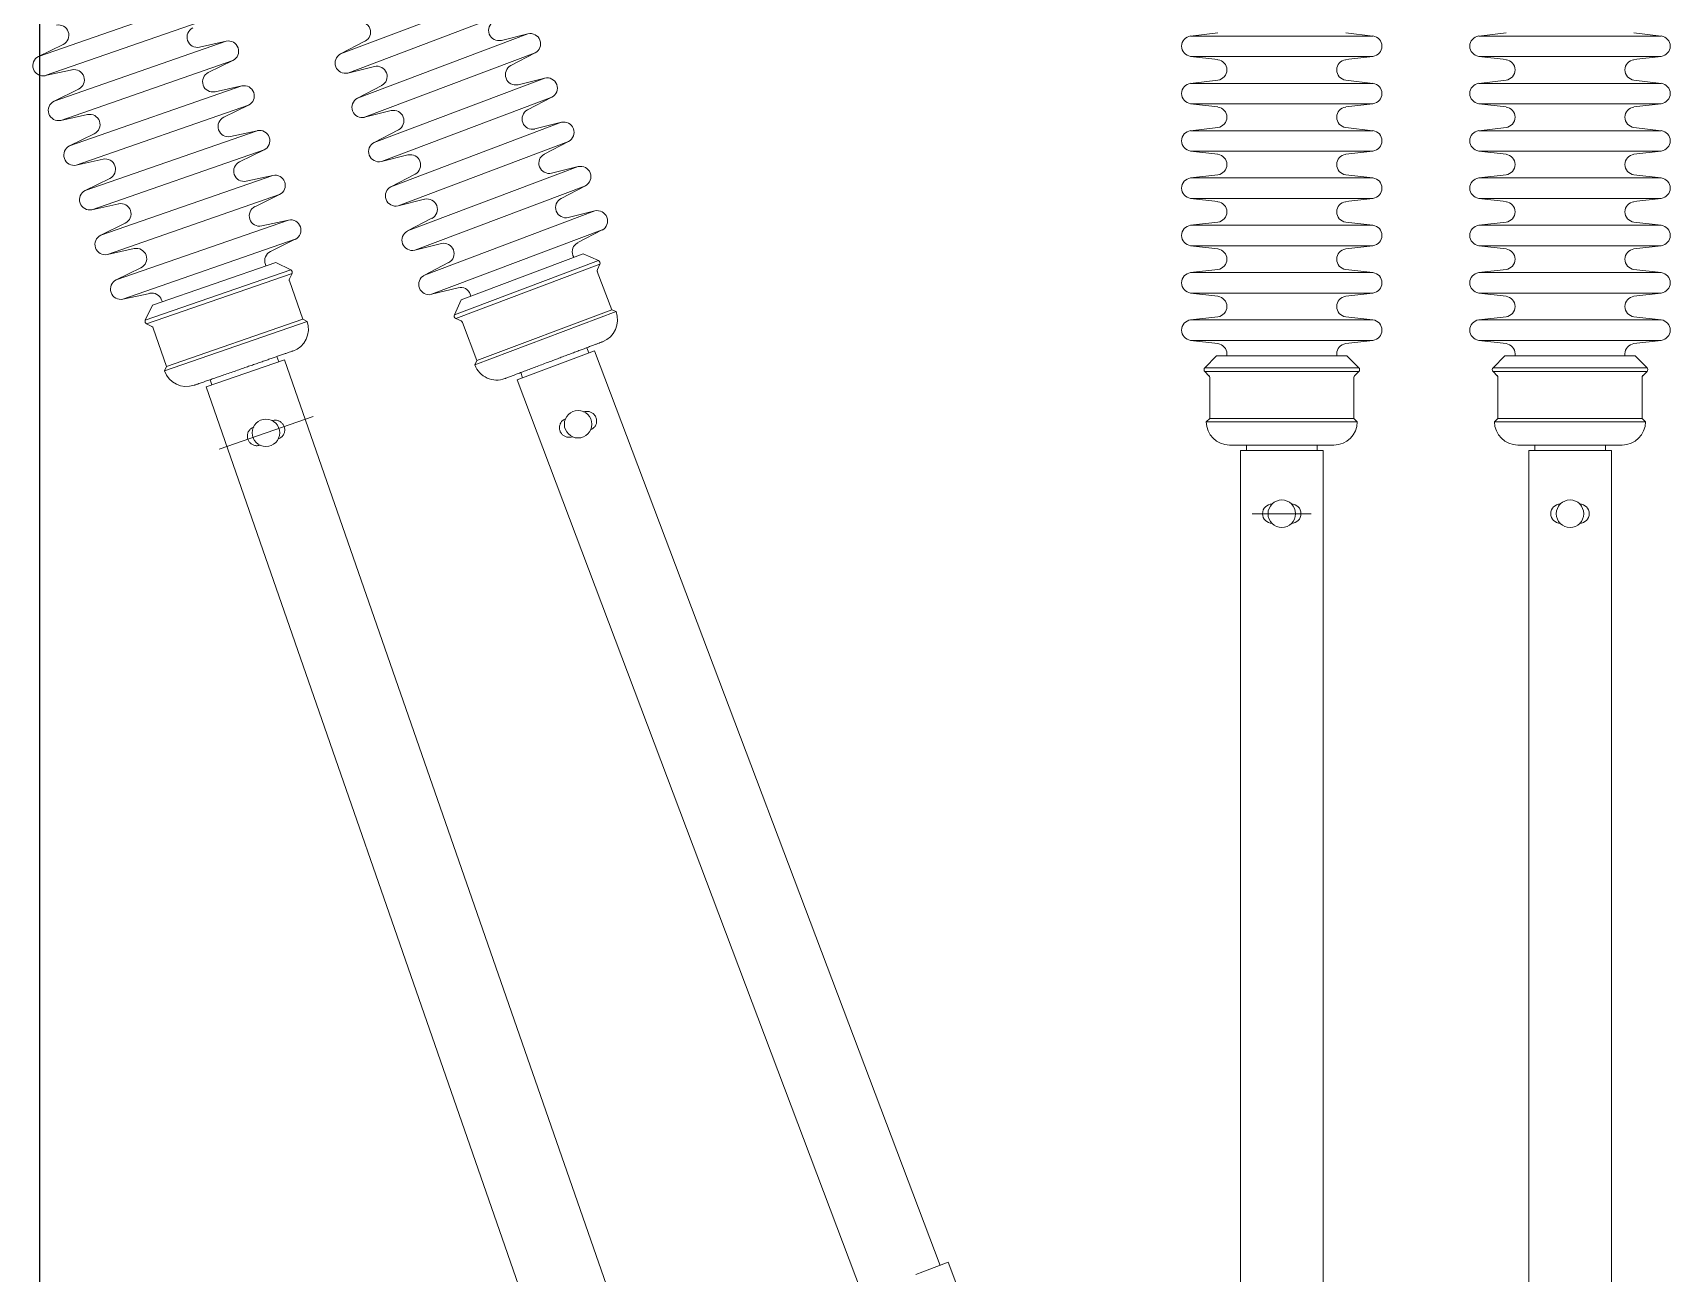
# Model space of a CAD drawing. Header units: millimetres. Extents: x -37020 to 35906, y -101 to 52234.
# Drawn here: x -282.377 to -281.184, y 327.713 to 328.617 of the extents above; entities that cross this region are included whole.
import ezdxf

# ---------------------------------------------------------------- set-up
doc = ezdxf.new("R2010")
doc.units = ezdxf.units.MM
doc.linetypes.add('ACAD_ISO04W100', pattern=[30, 24, -3, 0, -3])
doc.layers.add('Catenaria', color=2, linetype='Continuous')

msp = doc.modelspace()

# ---------------------------------------------------------------- linework, layer by layer
at = {"color": 251, "linetype": 'Continuous', "lineweight": 15}
for p, q in [((-282.3732, 328.5998), (-282.2478, 328.6435)), ((-282.1531, 328.6017), (-282.0288, 328.6486)), ((-282.3683, 328.5858), (-282.2429, 328.6294)), ((-282.1478, 328.5877), (-282.0236, 328.6347)), ((-282.1409, 328.5694), (-282.0166, 328.6163)), ((-282.0166, 328.6163), (-282.036, 328.6115)), ((-281.514, 328.6171), (-281.5338, 328.6147)), ((-281.401, 328.6147), (-281.4208, 328.6171)), ((-281.304, 328.6171), (-281.3238, 328.6147)), ((-281.191, 328.6147), (-281.2108, 328.6171)), ((-282.3553, 328.6086), (-282.3732, 328.5998)), ((-282.3619, 328.5673), (-282.2364, 328.6109)), ((-282.2364, 328.6109), (-282.2559, 328.6066)), ((-282.1354, 328.6109), (-282.1531, 328.6017)), ((-281.5338, 328.6147), (-281.401, 328.6147)), ((-281.3238, 328.6147), (-281.191, 328.6147)), ((-282.357, 328.5532), (-282.2316, 328.5968)), ((-282.2495, 328.5881), (-282.2316, 328.5968)), ((-282.1478, 328.5877), (-282.1284, 328.5925)), ((-282.1356, 328.5555), (-282.0114, 328.6024)), ((-282.0291, 328.5932), (-282.0114, 328.6024)), ((-281.5338, 328.5998), (-281.514, 328.5975)), ((-281.5338, 328.5998), (-281.401, 328.5998)), ((-281.4208, 328.5975), (-281.401, 328.5998)), ((-281.3238, 328.5998), (-281.304, 328.5975)), ((-281.3238, 328.5998), (-281.191, 328.5998)), ((-281.2108, 328.5975), (-281.191, 328.5998)), ((-282.3683, 328.5858), (-282.3488, 328.5901)), ((-282.1287, 328.5371), (-282.0044, 328.584)), ((-282.0044, 328.584), (-282.0238, 328.5792)), ((-281.514, 328.5826), (-281.5338, 328.5802)), ((-281.5338, 328.5802), (-281.401, 328.5802)), ((-281.401, 328.5802), (-281.4208, 328.5826)), ((-281.304, 328.5826), (-281.3238, 328.5802)), ((-281.3238, 328.5802), (-281.191, 328.5802)), ((-281.191, 328.5802), (-281.2108, 328.5826)), ((-282.344, 328.576), (-282.3619, 328.5673)), ((-282.3506, 328.5347), (-282.2251, 328.5783)), ((-282.2251, 328.5783), (-282.2446, 328.574)), ((-282.1232, 328.5786), (-282.1409, 328.5694)), ((-282.1234, 328.5232), (-281.9992, 328.5701)), ((-282.0169, 328.5609), (-281.9992, 328.5701)), ((-282.357, 328.5532), (-282.3375, 328.5575)), ((-282.3457, 328.5206), (-282.2202, 328.5642)), ((-282.2382, 328.5555), (-282.2202, 328.5642)), ((-282.1356, 328.5555), (-282.1163, 328.5603)), ((-281.5338, 328.5653), (-281.514, 328.563)), ((-281.5338, 328.5653), (-281.401, 328.5653)), ((-281.4208, 328.563), (-281.401, 328.5653)), ((-281.3238, 328.5653), (-281.304, 328.563)), ((-281.3238, 328.5653), (-281.191, 328.5653)), ((-281.2108, 328.563), (-281.191, 328.5653)), ((-282.3392, 328.5021), (-282.2138, 328.5457)), ((-282.2138, 328.5457), (-282.2333, 328.5414)), ((-282.111, 328.5463), (-282.1287, 328.5371)), ((-282.1165, 328.5048), (-281.9923, 328.5518)), ((-281.9923, 328.5518), (-282.0116, 328.547)), ((-281.514, 328.5481), (-281.5338, 328.5457)), ((-281.5338, 328.5457), (-281.401, 328.5457)), ((-281.401, 328.5457), (-281.4208, 328.5481)), ((-281.304, 328.5481), (-281.3238, 328.5457)), ((-281.3238, 328.5457), (-281.191, 328.5457)), ((-281.191, 328.5457), (-281.2108, 328.5481)), ((-282.3326, 328.5434), (-282.3506, 328.5347)), ((-282.1113, 328.4909), (-281.987, 328.5378)), ((-282.0047, 328.5286), (-281.987, 328.5378)), ((-282.3457, 328.5206), (-282.3262, 328.5249)), ((-282.3343, 328.488), (-282.2089, 328.5317)), ((-282.2268, 328.5229), (-282.2089, 328.5317)), ((-282.1234, 328.5232), (-282.1041, 328.528)), ((-281.5338, 328.5308), (-281.514, 328.5285)), ((-281.5338, 328.5308), (-281.401, 328.5308)), ((-281.4208, 328.5285), (-281.401, 328.5308)), ((-281.3238, 328.5308), (-281.304, 328.5285)), ((-281.3238, 328.5308), (-281.191, 328.5308)), ((-281.2108, 328.5285), (-281.191, 328.5308)), ((-282.3213, 328.5108), (-282.3392, 328.5021)), ((-282.3279, 328.4695), (-282.2024, 328.5131)), ((-282.2024, 328.5131), (-282.2219, 328.5089)), ((-282.0988, 328.5141), (-282.1165, 328.5048)), ((-282.1043, 328.4726), (-281.9801, 328.5195)), ((-281.9801, 328.5195), (-281.9994, 328.5147)), ((-281.514, 328.5136), (-281.5338, 328.5112)), ((-281.5338, 328.5112), (-281.401, 328.5112)), ((-281.401, 328.5112), (-281.4208, 328.5136)), ((-281.304, 328.5136), (-281.3238, 328.5112)), ((-281.3238, 328.5112), (-281.191, 328.5112)), ((-281.191, 328.5112), (-281.2108, 328.5136)), ((-282.323, 328.4554), (-282.1976, 328.4991)), ((-282.2155, 328.4903), (-282.1976, 328.4991)), ((-282.0991, 328.4586), (-281.9748, 328.5056)), ((-281.9925, 328.4963), (-281.9748, 328.5056)), ((-281.5338, 328.4963), (-281.514, 328.494)), ((-281.5338, 328.4963), (-281.401, 328.4963)), ((-281.4208, 328.494), (-281.401, 328.4963)), ((-281.3238, 328.4963), (-281.304, 328.494)), ((-281.3238, 328.4963), (-281.191, 328.4963)), ((-281.2108, 328.494), (-281.191, 328.4963)), ((-282.3343, 328.488), (-282.3148, 328.4923)), ((-282.1113, 328.4909), (-282.0919, 328.4957)), ((-282.0921, 328.4403), (-281.9679, 328.4872)), ((-281.9679, 328.4872), (-281.9873, 328.4824)), ((-282.31, 328.4782), (-282.3279, 328.4695)), ((-282.3166, 328.4369), (-282.1911, 328.4805)), ((-282.1911, 328.4805), (-282.2106, 328.4763)), ((-282.0866, 328.4818), (-282.1043, 328.4726)), ((-282.0869, 328.4264), (-281.9626, 328.4733)), ((-281.9803, 328.4641), (-281.9626, 328.4733)), ((-281.514, 328.4791), (-281.5338, 328.4767)), ((-281.5338, 328.4767), (-281.401, 328.4767)), ((-281.401, 328.4767), (-281.4208, 328.4791)), ((-281.304, 328.4791), (-281.3238, 328.4767)), ((-281.3238, 328.4767), (-281.191, 328.4767)), ((-281.191, 328.4767), (-281.2108, 328.4791)), ((-282.3117, 328.4229), (-282.1862, 328.4665)), ((-282.2042, 328.4577), (-282.1862, 328.4665)), ((-282.0991, 328.4586), (-282.0797, 328.4634)), ((-281.5338, 328.4618), (-281.514, 328.4595)), ((-281.5338, 328.4618), (-281.401, 328.4618)), ((-281.4208, 328.4595), (-281.401, 328.4618)), ((-281.3238, 328.4618), (-281.304, 328.4595)), ((-281.3238, 328.4618), (-281.191, 328.4618)), ((-281.2108, 328.4595), (-281.191, 328.4618)), ((-282.323, 328.4554), (-282.3035, 328.4597)), ((-282.2004, 328.4496), (-282.2901, 328.4184)), ((-282.2075, 328.4471), (-282.2079, 328.4485)), ((-282.1894, 328.4443), (-282.2004, 328.4496)), ((-282.0744, 328.4495), (-282.0921, 328.4403)), ((-282.0702, 328.4114), (-281.9653, 328.451)), ((-281.9763, 328.456), (-282.0652, 328.4225)), ((-281.9833, 328.4534), (-281.9839, 328.4548)), ((-281.9653, 328.451), (-281.9763, 328.456)), ((-282.2986, 328.4457), (-282.3166, 328.4369)), ((-282.2954, 328.4075), (-282.1894, 328.4443)), ((-282.2945, 328.4048), (-282.1885, 328.4416)), ((-282.1904, 328.4378), (-282.1885, 328.4416)), ((-282.0692, 328.4088), (-281.9643, 328.4484)), ((-281.9556, 328.4152), (-281.9661, 328.443)), ((-281.966, 328.4445), (-281.9643, 328.4484)), ((-281.514, 328.4446), (-281.5338, 328.4422)), ((-281.5338, 328.4422), (-281.401, 328.4422)), ((-281.401, 328.4422), (-281.4208, 328.4446)), ((-281.304, 328.4446), (-281.3238, 328.4422)), ((-281.3238, 328.4422), (-281.191, 328.4422)), ((-281.191, 328.4422), (-281.2108, 328.4446)), ((-282.3117, 328.4229), (-282.2922, 328.4271)), ((-282.1807, 328.4083), (-282.1904, 328.4363)), ((-282.0869, 328.4264), (-282.0675, 328.4312)), ((-282.0587, 328.4265), (-282.0582, 328.4251)), ((-281.5338, 328.4273), (-281.514, 328.425)), ((-281.5338, 328.4273), (-281.401, 328.4273)), ((-281.4208, 328.425), (-281.401, 328.4273)), ((-281.3238, 328.4273), (-281.304, 328.425)), ((-281.3238, 328.4273), (-281.191, 328.4273)), ((-281.2108, 328.425), (-281.191, 328.4273)), ((-282.2901, 328.4184), (-282.2954, 328.4075)), ((-282.2835, 328.4223), (-282.283, 328.4209)), ((-282.0652, 328.4225), (-282.0702, 328.4114)), ((-282.0553, 328.3749), (-281.9524, 328.4138)), ((-282.0538, 328.3781), (-281.9556, 328.4152)), ((-281.9524, 328.4138), (-281.9556, 328.4152)), ((-282.2945, 328.4048), (-282.2906, 328.4029)), ((-282.2896, 328.4018), (-282.2799, 328.3738)), ((-282.2814, 328.3706), (-282.1775, 328.4067)), ((-282.2799, 328.3738), (-282.1807, 328.4083)), ((-282.1775, 328.4067), (-282.1807, 328.4083)), ((-282.0692, 328.4088), (-282.0653, 328.407)), ((-282.0643, 328.4059), (-282.0538, 328.3781)), ((-281.514, 328.4101), (-281.5338, 328.4077)), ((-281.5338, 328.4077), (-281.401, 328.4077)), ((-281.401, 328.4077), (-281.4208, 328.4101)), ((-281.304, 328.4101), (-281.3238, 328.4077)), ((-281.3238, 328.4077), (-281.191, 328.4077)), ((-281.191, 328.4077), (-281.2108, 328.4101)), ((-281.5338, 328.3928), (-281.514, 328.3905)), ((-281.5338, 328.3928), (-281.401, 328.3928)), ((-281.4208, 328.3905), (-281.401, 328.3928)), ((-281.3238, 328.3928), (-281.304, 328.3905)), ((-281.3238, 328.3928), (-281.191, 328.3928)), ((-281.2108, 328.3905), (-281.191, 328.3928)), ((-282.251, 328.3589), (-282.1941, 328.3787)), ((-282.1982, 328.3773), (-282.1996, 328.3811)), ((-281.934, 327.6309), (-282.1941, 328.3787)), ((-282.0538, 328.3781), (-282.0553, 328.3749)), ((-282.0246, 328.364), (-281.9682, 328.3853)), ((-281.9723, 328.3838), (-281.9737, 328.3875)), ((-281.7164, 327.7185), (-281.9682, 328.3853)), ((-281.5149, 328.3815), (-281.5235, 328.3729)), ((-281.4199, 328.3815), (-281.5149, 328.3815)), ((-281.5074, 328.383), (-281.5074, 328.3815)), ((-281.4274, 328.3815), (-281.4274, 328.383)), ((-281.4113, 328.3729), (-281.4199, 328.3815)), ((-281.3049, 328.3815), (-281.3135, 328.3729)), ((-281.2099, 328.3815), (-281.3049, 328.3815)), ((-281.2974, 328.383), (-281.2974, 328.3815)), ((-281.2174, 328.3815), (-281.2174, 328.383)), ((-281.2013, 328.3729), (-281.2099, 328.3815)), ((-282.2799, 328.3738), (-282.2814, 328.3706)), ((-282.0219, 328.3693), (-282.0205, 328.3656)), ((-281.5235, 328.3729), (-281.4113, 328.3729)), ((-281.5235, 328.3701), (-281.5205, 328.3671)), ((-281.5235, 328.3701), (-281.4113, 328.3701)), ((-281.5199, 328.3657), (-281.5199, 328.336)), ((-281.4149, 328.336), (-281.4149, 328.3657)), ((-281.4143, 328.3671), (-281.4113, 328.3701)), ((-281.3135, 328.3729), (-281.2013, 328.3729)), ((-281.3135, 328.3701), (-281.3105, 328.3671)), ((-281.3135, 328.3701), (-281.2013, 328.3701)), ((-281.3099, 328.3657), (-281.3099, 328.336)), ((-281.2049, 328.336), (-281.2049, 328.3657)), ((-281.2043, 328.3671), (-281.2013, 328.3701)), ((-282.251, 328.3589), (-281.991, 327.6111)), ((-282.2482, 328.3641), (-282.2469, 328.3604)), ((-282.0246, 328.364), (-281.7728, 327.6972)), ((-282.1732, 328.3373), (-282.2417, 328.3135)), ((-281.5199, 328.336), (-281.5224, 328.3335)), ((-281.5224, 328.3335), (-281.4124, 328.3335)), ((-281.5199, 328.336), (-281.4149, 328.336)), ((-281.4124, 328.3335), (-281.4149, 328.336)), ((-281.3099, 328.336), (-281.3124, 328.3335)), ((-281.3124, 328.3335), (-281.2024, 328.3335)), ((-281.3099, 328.336), (-281.2049, 328.336)), ((-281.2024, 328.3335), (-281.2049, 328.336)), ((-281.4975, 328.3125), (-281.4372, 328.3125)), ((-281.4975, 328.3125), (-281.4975, 327.2388)), ((-281.4931, 328.3165), (-281.4931, 328.3125)), ((-281.4416, 328.3125), (-281.4416, 328.3165)), ((-281.4372, 327.3476), (-281.4372, 328.3125)), ((-281.2875, 328.3125), (-281.2272, 328.3125)), ((-281.2875, 328.3125), (-281.2875, 327.4107)), ((-281.2831, 328.3165), (-281.2831, 328.3125)), ((-281.2316, 328.3125), (-281.2316, 328.3165)), ((-281.2272, 327.5194), (-281.2272, 328.3125)), ((-281.4459, 328.2665), (-281.4889, 328.2665)), ((-281.7104, 327.7208), (-281.7289, 327.7138)), ((-281.6835, 327.6495), (-281.7104, 327.7208)), ((-281.7289, 327.7138), (-281.734, 327.7119))]:
    msp.add_line(p, q, dxfattribs=at)
for centre in [(-281.9801, 328.3317), (-282.2075, 328.3254), (-281.4674, 328.2665), (-281.2574, 328.2665)]:
    msp.add_circle(centre, 0.01, dxfattribs=at)
for centre, radius, start, end in [((-282.3586, 328.6153), 0.0075, 296.1437, 102.2101), ((-282.2575, 328.6139), 0.0075, 116.1437, 282.2101), ((-282.1388, 328.6175), 0.0075, 297.6513, 103.7178), ((-282.0378, 328.6188), 0.0075, 117.6513, 283.7178), ((-282.0149, 328.609), 0.0075, 297.6513, 103.7178), ((-282.2349, 328.6036), 0.0075, 296.1437, 102.2101), ((-281.5329, 328.6073), 0.0075, 96.9668, 263.0332), ((-281.4019, 328.6073), 0.0075, 276.9668, 83.0332), ((-281.3229, 328.6073), 0.0075, 96.9668, 263.0332), ((-281.1919, 328.6073), 0.0075, 276.9668, 83.0332), ((-282.3699, 328.5931), 0.0075, 116.1437, 282.2101), ((-282.1496, 328.595), 0.0075, 117.6513, 283.7178), ((-282.1267, 328.5852), 0.0075, 297.6513, 103.7178), ((-282.0256, 328.5865), 0.0075, 117.6513, 283.7178), ((-281.5149, 328.59), 0.0075, 276.9668, 83.0332), ((-281.4199, 328.59), 0.0075, 96.9668, 263.0332), ((-281.3049, 328.59), 0.0075, 276.9668, 83.0332), ((-281.2099, 328.59), 0.0075, 96.9668, 263.0332), ((-282.3473, 328.5827), 0.0075, 296.1437, 102.2101), ((-282.2462, 328.5814), 0.0075, 116.1437, 282.2101), ((-282.0027, 328.5767), 0.0075, 297.6513, 103.7178), ((-281.5329, 328.5728), 0.0075, 96.9668, 263.0332), ((-281.4019, 328.5728), 0.0075, 276.9668, 83.0332), ((-281.3229, 328.5728), 0.0075, 96.9668, 263.0332), ((-281.1919, 328.5728), 0.0075, 276.9668, 83.0332), ((-282.2235, 328.571), 0.0075, 296.1437, 102.2101), ((-282.1374, 328.5627), 0.0075, 117.6513, 283.7178), ((-282.3586, 328.5605), 0.0075, 116.1437, 282.2101), ((-282.3359, 328.5501), 0.0075, 296.1437, 102.2101), ((-282.1145, 328.553), 0.0075, 297.6513, 103.7178), ((-282.0134, 328.5542), 0.0075, 117.6513, 283.7178), ((-281.5149, 328.5555), 0.0075, 276.9668, 83.0332), ((-281.4199, 328.5555), 0.0075, 96.9668, 263.0332), ((-281.3049, 328.5555), 0.0075, 276.9668, 83.0332), ((-281.2099, 328.5555), 0.0075, 96.9668, 263.0332), ((-282.2349, 328.5488), 0.0075, 116.1437, 282.2101), ((-282.2122, 328.5384), 0.0075, 296.1437, 102.2101), ((-281.9905, 328.5445), 0.0075, 297.6513, 103.7178), ((-281.5329, 328.5383), 0.0075, 96.9668, 263.0332), ((-281.4019, 328.5383), 0.0075, 276.9668, 83.0332), ((-281.3229, 328.5383), 0.0075, 96.9668, 263.0332), ((-281.1919, 328.5383), 0.0075, 276.9668, 83.0332), ((-282.3473, 328.5279), 0.0075, 116.1437, 282.2101), ((-282.1252, 328.5305), 0.0075, 117.6514, 283.7178), ((-282.3246, 328.5176), 0.0075, 296.1437, 102.2101), ((-282.2235, 328.5162), 0.0075, 116.1437, 282.2101), ((-282.1023, 328.5207), 0.0075, 297.6513, 103.7178), ((-282.0012, 328.522), 0.0075, 117.6513, 283.7178), ((-281.5149, 328.521), 0.0075, 276.9668, 83.0332), ((-281.4199, 328.521), 0.0075, 96.9668, 263.0332), ((-281.3049, 328.521), 0.0075, 276.9668, 83.0332), ((-281.2099, 328.521), 0.0075, 96.9668, 263.0332), ((-282.2009, 328.5058), 0.0075, 296.1437, 102.2101), ((-281.9783, 328.5122), 0.0075, 297.6513, 103.7178), ((-281.5329, 328.5038), 0.0075, 96.9668, 263.0332), ((-281.4019, 328.5038), 0.0075, 276.9668, 83.0332), ((-281.3229, 328.5038), 0.0075, 96.9668, 263.0332), ((-281.1919, 328.5038), 0.0075, 276.9668, 83.0332), ((-282.3359, 328.4954), 0.0075, 116.1437, 282.2101), ((-282.113, 328.4982), 0.0075, 117.6513, 283.7178), ((-281.989, 328.4897), 0.0075, 117.6514, 283.7178), ((-282.3133, 328.485), 0.0075, 296.1437, 102.2101), ((-282.2122, 328.4836), 0.0075, 116.1437, 282.2101), ((-282.0901, 328.4884), 0.0075, 297.6513, 103.7178), ((-281.9661, 328.4799), 0.0075, 297.6513, 103.7178), ((-281.5149, 328.4865), 0.0075, 276.9668, 83.0332), ((-281.4199, 328.4865), 0.0075, 96.9668, 263.0332), ((-281.3049, 328.4865), 0.0075, 276.9668, 83.0332), ((-281.2099, 328.4865), 0.0075, 96.9668, 263.0332), ((-282.1895, 328.4732), 0.0075, 296.1437, 102.2101), ((-282.1009, 328.4659), 0.0075, 117.6513, 283.7178), ((-281.5329, 328.4693), 0.0075, 96.9668, 263.0332), ((-281.4019, 328.4693), 0.0075, 276.9668, 83.0332), ((-281.3229, 328.4693), 0.0075, 96.9668, 263.0332), ((-281.1919, 328.4693), 0.0075, 276.9668, 83.0332), ((-282.3246, 328.4628), 0.0075, 116.1437, 282.2101), ((-282.0779, 328.4561), 0.0075, 297.6514, 103.7178), ((-281.9769, 328.4574), 0.0075, 117.6513, 200.6846), ((-282.3019, 328.4524), 0.0075, 296.1437, 102.2101), ((-282.2009, 328.451), 0.0075, 116.1437, 199.1769), ((-281.9661, 328.4492), 0.002, 335.6846, 65.6846), ((-281.5149, 328.452), 0.0075, 276.9668, 83.0332), ((-281.4199, 328.452), 0.0075, 96.9668, 263.0332), ((-281.3049, 328.452), 0.0075, 276.9668, 83.0332), ((-281.2099, 328.452), 0.0075, 96.9668, 263.0332), ((-282.3133, 328.4302), 0.0075, 116.1437, 282.2101), ((-282.1886, 328.4369), 0.002, 154.1769, 199.1769), ((-282.1903, 328.4425), 0.002, 334.1769, 64.1769), ((-282.0887, 328.4336), 0.0075, 117.6513, 283.7178), ((-281.9642, 328.4437), 0.002, 155.6846, 200.6846), ((-281.5329, 328.4348), 0.0075, 96.9668, 263.0332), ((-281.4019, 328.4348), 0.0075, 276.9668, 83.0332), ((-281.3229, 328.4348), 0.0075, 96.9668, 263.0332), ((-281.1919, 328.4348), 0.0075, 276.9668, 83.0332), ((-282.2906, 328.4198), 0.0075, 19.1769, 102.2101), ((-282.0657, 328.4239), 0.0075, 20.6846, 103.7178), ((-281.5149, 328.4175), 0.0075, 276.9668, 83.0332), ((-281.4199, 328.4175), 0.0075, 96.9668, 263.0332), ((-281.3049, 328.4175), 0.0075, 276.9668, 83.0332), ((-281.2099, 328.4175), 0.0075, 96.9668, 263.0332), ((-281.9683, 328.4078), 0.017, 290.6846, 20.6846), ((-282.2936, 328.4066), 0.002, 154.1769, 244.1769), ((-282.2915, 328.4011), 0.002, 19.1769, 64.1769), ((-282.1936, 328.4011), 0.017, 289.1769, 19.1769), ((-282.0684, 328.4106), 0.002, 155.6846, 245.6846), ((-282.0662, 328.4052), 0.002, 20.6846, 65.6846), ((-281.5329, 328.4003), 0.0075, 96.9668, 263.0332), ((-281.4019, 328.4003), 0.0075, 276.9668, 83.0332), ((-281.3229, 328.4003), 0.0075, 96.9668, 263.0332), ((-281.1919, 328.4003), 0.0075, 276.9668, 83.0332), ((-281.5149, 328.383), 0.0075, 0, 83.0332), ((-281.4199, 328.383), 0.0075, 96.9668, 180), ((-281.3049, 328.383), 0.0075, 0, 83.0332), ((-281.2099, 328.383), 0.0075, 96.9668, 180), ((-282.2654, 328.3762), 0.017, 199.1769, 289.1769), ((-282.0394, 328.3809), 0.017, 200.6846, 290.6846), ((-281.522, 328.3715), 0.002, 135, 225), ((-281.5219, 328.3657), 0.002, 0, 45), ((-281.4129, 328.3657), 0.002, 135, 180), ((-281.4127, 328.3715), 0.002, 315, 45), ((-281.312, 328.3715), 0.002, 135, 225), ((-281.3119, 328.3657), 0.002, 0, 45), ((-281.2029, 328.3657), 0.002, 135, 180), ((-281.2027, 328.3715), 0.002, 315, 45), ((-281.5054, 328.3335), 0.017, 180, 270), ((-281.4294, 328.3335), 0.017, 270, 0), ((-281.2954, 328.3335), 0.017, 180, 270), ((-281.2194, 328.3335), 0.017, 270, 0), ((-281.4744, 328.2665), 0.007, 90, 270), ((-281.4604, 328.2665), 0.007, 270, 90), ((-281.2644, 328.2665), 0.007, 90, 270), ((-281.2504, 328.2665), 0.007, 270, 90)]:
    msp.add_arc(centre, radius, start, end, dxfattribs=at)
for points, knots in [([(-282.0148, 328.372), (-282.0136, 328.3725), (-282.0109, 328.3735), (-282.0067, 328.3751), (-282.0025, 328.3767), (-281.9986, 328.3781), (-281.995, 328.3795), (-281.9914, 328.3809), (-281.9878, 328.3822), (-281.9843, 328.3835), (-281.981, 328.3848), (-281.9779, 328.3859), (-281.9748, 328.3871), (-281.9717, 328.3883), (-281.9689, 328.3894), (-281.9665, 328.3902), (-281.9647, 328.3909), (-281.9633, 328.3915), (-281.9625, 328.3918), (-281.9622, 328.3919), (-281.9623, 328.3918), (-281.9623, 328.3918)], [0, 0, 0, 0, 0.058891, 0.119603, 0.182018, 0.230818, 0.279611, 0.329449, 0.37928, 0.429119, 0.47895, 0.52775, 0.576543, 0.638964, 0.699677, 0.758561, 0.817451, 0.878164, 0.940579, 0.989378, 1, 1, 1, 1]), ([(-282.2411, 328.3666), (-282.2398, 328.3671), (-282.2371, 328.368), (-282.2328, 328.3695), (-282.2286, 328.3709), (-282.2247, 328.3723), (-282.221, 328.3736), (-282.2174, 328.3749), (-282.2138, 328.3761), (-282.2103, 328.3773), (-282.2069, 328.3785), (-282.2038, 328.3796), (-282.2006, 328.3807), (-282.1975, 328.3818), (-282.1947, 328.3828), (-282.1923, 328.3836), (-282.1904, 328.3842), (-282.189, 328.3847), (-282.1883, 328.385), (-282.188, 328.3851), (-282.188, 328.3851), (-282.188, 328.3851)], [0, 0, 0, 0, 0.058891, 0.119603, 0.182018, 0.230818, 0.279611, 0.329449, 0.37928, 0.429119, 0.47895, 0.52775, 0.576543, 0.638964, 0.699677, 0.758561, 0.817451, 0.878164, 0.940579, 0.989378, 1, 1, 1, 1]), ([(-282.2597, 328.3601), (-282.2597, 328.3601), (-282.2597, 328.3601), (-282.2592, 328.3603), (-282.2584, 328.3606), (-282.2572, 328.361), (-282.2556, 328.3616), (-282.2537, 328.3622), (-282.2513, 328.3631), (-282.2484, 328.3641), (-282.2449, 328.3653), (-282.2423, 328.3662), (-282.2411, 328.3666)], [0, 0, 0, 0, 0.0738155, 0.1701917, 0.2665548, 0.362931, 0.459294, 0.5536623, 0.6480177, 0.7687258, 0.8861228, 1, 1, 1, 1]), ([(-282.0333, 328.365), (-282.0333, 328.365), (-282.0333, 328.365), (-282.0328, 328.3652), (-282.032, 328.3655), (-282.0308, 328.366), (-282.0292, 328.3666), (-282.0273, 328.3673), (-282.025, 328.3682), (-282.0221, 328.3693), (-282.0186, 328.3706), (-282.0161, 328.3715), (-282.0148, 328.372)], [0, 0, 0, 0, 0.0738155, 0.1701917, 0.2665548, 0.362931, 0.459294, 0.5536623, 0.6480177, 0.7687258, 0.8861228, 1, 1, 1, 1]), ([(-281.9711, 328.3276), (-281.9704, 328.3279), (-281.9689, 328.3287), (-281.9674, 328.3306), (-281.9665, 328.3329), (-281.9666, 328.3354), (-281.9674, 328.3376), (-281.9687, 328.3393), (-281.9705, 328.3405), (-281.9727, 328.3412), (-281.9747, 328.3411), (-281.9758, 328.3408), (-281.9761, 328.3407)], [0, 0, 0, 0, 0.111195, 0.222234, 0.336725, 0.4472, 0.546061, 0.638619, 0.735459, 0.842287, 0.956369, 1, 1, 1, 1]), ([(-282.2164, 328.3297), (-282.2171, 328.3293), (-282.2186, 328.3286), (-282.2202, 328.3268), (-282.2211, 328.3245), (-282.2211, 328.322), (-282.2204, 328.3198), (-282.2191, 328.318), (-282.2173, 328.3167), (-282.2151, 328.316), (-282.2132, 328.316), (-282.2121, 328.3164), (-282.2118, 328.3165)], [0, 0, 0, 0, 0.111195, 0.222234, 0.336725, 0.4472, 0.546061, 0.638619, 0.735459, 0.842287, 0.956369, 1, 1, 1, 1]), ([(-282.1985, 328.3211), (-282.1978, 328.3214), (-282.1963, 328.3221), (-282.1947, 328.324), (-282.1938, 328.3263), (-282.1938, 328.3287), (-282.1945, 328.331), (-282.1958, 328.3327), (-282.1976, 328.334), (-282.1998, 328.3347), (-282.2017, 328.3347), (-282.2028, 328.3344), (-282.2031, 328.3343)], [0, 0, 0, 0, 0.111195, 0.222234, 0.336725, 0.4472, 0.546061, 0.638619, 0.735459, 0.842287, 0.956369, 1, 1, 1, 1]), ([(-281.9892, 328.3357), (-281.9899, 328.3354), (-281.9914, 328.3346), (-281.9929, 328.3327), (-281.9937, 328.3304), (-281.9937, 328.3279), (-281.9929, 328.3257), (-281.9916, 328.324), (-281.9898, 328.3228), (-281.9876, 328.3221), (-281.9856, 328.3222), (-281.9845, 328.3225), (-281.9842, 328.3226)], [0, 0, 0, 0, 0.111195, 0.222234, 0.336725, 0.4472, 0.546061, 0.638619, 0.735459, 0.842287, 0.956369, 1, 1, 1, 1]), ([(-281.5053, 328.3165), (-281.5053, 328.3165), (-281.5053, 328.3165), (-281.5048, 328.3165), (-281.5039, 328.3165), (-281.5026, 328.3165), (-281.5009, 328.3165), (-281.4989, 328.3165), (-281.4964, 328.3165), (-281.4933, 328.3165), (-281.4896, 328.3165), (-281.4869, 328.3165), (-281.4856, 328.3165)], [0, 0, 0, 0, 0.0738155, 0.1701917, 0.2665548, 0.362931, 0.459294, 0.5536623, 0.6480177, 0.7687258, 0.8861228, 1, 1, 1, 1]), ([(-281.4856, 328.3165), (-281.4842, 328.3165), (-281.4814, 328.3165), (-281.4768, 328.3165), (-281.4724, 328.3165), (-281.4682, 328.3165), (-281.4643, 328.3165), (-281.4605, 328.3165), (-281.4566, 328.3165), (-281.4529, 328.3165), (-281.4494, 328.3165), (-281.4461, 328.3165), (-281.4427, 328.3165), (-281.4395, 328.3165), (-281.4364, 328.3165), (-281.4339, 328.3165), (-281.4319, 328.3165), (-281.4305, 328.3165), (-281.4296, 328.3165), (-281.4293, 328.3165), (-281.4294, 328.3165), (-281.4294, 328.3165)], [0, 0, 0, 0, 0.058891, 0.119603, 0.182018, 0.230818, 0.279611, 0.329449, 0.37928, 0.429119, 0.47895, 0.52775, 0.576543, 0.638964, 0.699677, 0.758561, 0.817451, 0.878164, 0.940579, 0.989378, 1, 1, 1, 1]), ([(-281.2953, 328.3165), (-281.2953, 328.3165), (-281.2953, 328.3165), (-281.2948, 328.3165), (-281.2939, 328.3165), (-281.2926, 328.3165), (-281.2909, 328.3165), (-281.2889, 328.3165), (-281.2864, 328.3165), (-281.2833, 328.3165), (-281.2796, 328.3165), (-281.2769, 328.3165), (-281.2756, 328.3165)], [0, 0, 0, 0, 0.0738155, 0.1701917, 0.2665548, 0.362931, 0.459294, 0.5536623, 0.6480177, 0.7687258, 0.8861228, 1, 1, 1, 1]), ([(-281.2756, 328.3165), (-281.2742, 328.3165), (-281.2714, 328.3165), (-281.2668, 328.3165), (-281.2624, 328.3165), (-281.2582, 328.3165), (-281.2543, 328.3165), (-281.2505, 328.3165), (-281.2466, 328.3165), (-281.2429, 328.3165), (-281.2394, 328.3165), (-281.2361, 328.3165), (-281.2327, 328.3165), (-281.2295, 328.3165), (-281.2264, 328.3165), (-281.2239, 328.3165), (-281.2219, 328.3165), (-281.2205, 328.3165), (-281.2196, 328.3165), (-281.2193, 328.3165), (-281.2194, 328.3165), (-281.2194, 328.3165)], [0, 0, 0, 0, 0.058891, 0.119603, 0.182018, 0.230818, 0.279611, 0.329449, 0.37928, 0.429119, 0.47895, 0.52775, 0.576543, 0.638964, 0.699677, 0.758561, 0.817451, 0.878164, 0.940579, 0.989378, 1, 1, 1, 1])]:
    msp.add_open_spline(points, degree=3, knots=knots, dxfattribs=at)
at = {"layer": 'Catenaria', "color": 4, "linetype": 'ACAD_ISO04W100', "ltscale": 0.5}
msp.add_line((-282.3724, 331.2052), (-282.3724, 319.6692), dxfattribs=at)

doc.saveas('drawing.dxf')
